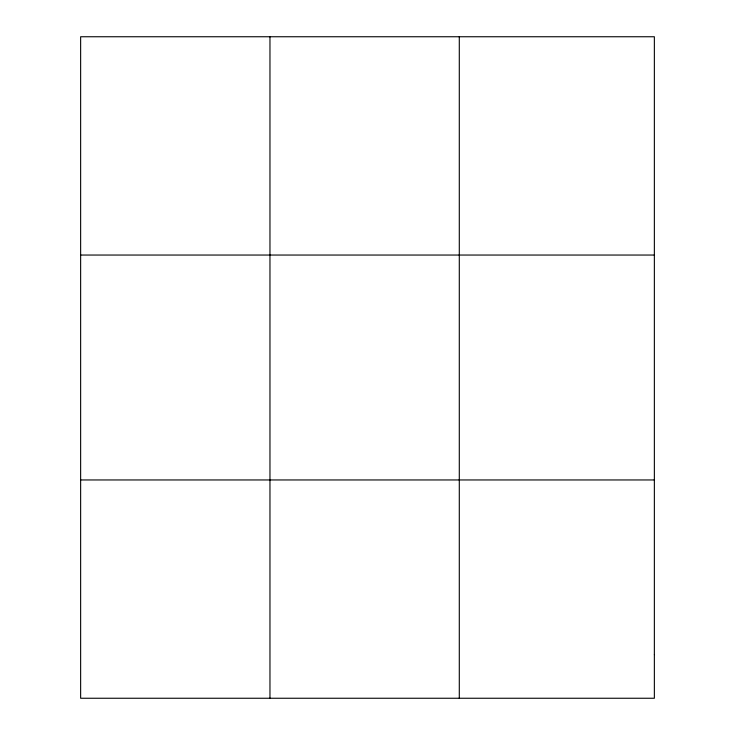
<?xml version="1.0" encoding="UTF-8"?>
<svg xmlns="http://www.w3.org/2000/svg" width="735" height="735" viewBox="0 0 735 735"><rect width="100%" height="100%" fill="white"/><g stroke="black" fill="none" stroke-linecap="round" stroke-linejoin="round"><path stroke-width="1.1" d="M269.965 698.25L269.965 36.75M459.292 698.25L459.292 36.75M80.639 255.045L654.361 255.045M80.639 479.955L654.361 479.955M654.361 654.591L654.361 698.25L80.639 698.25L80.639 36.75L654.361 36.75L654.361 654.591"/></g></svg>
